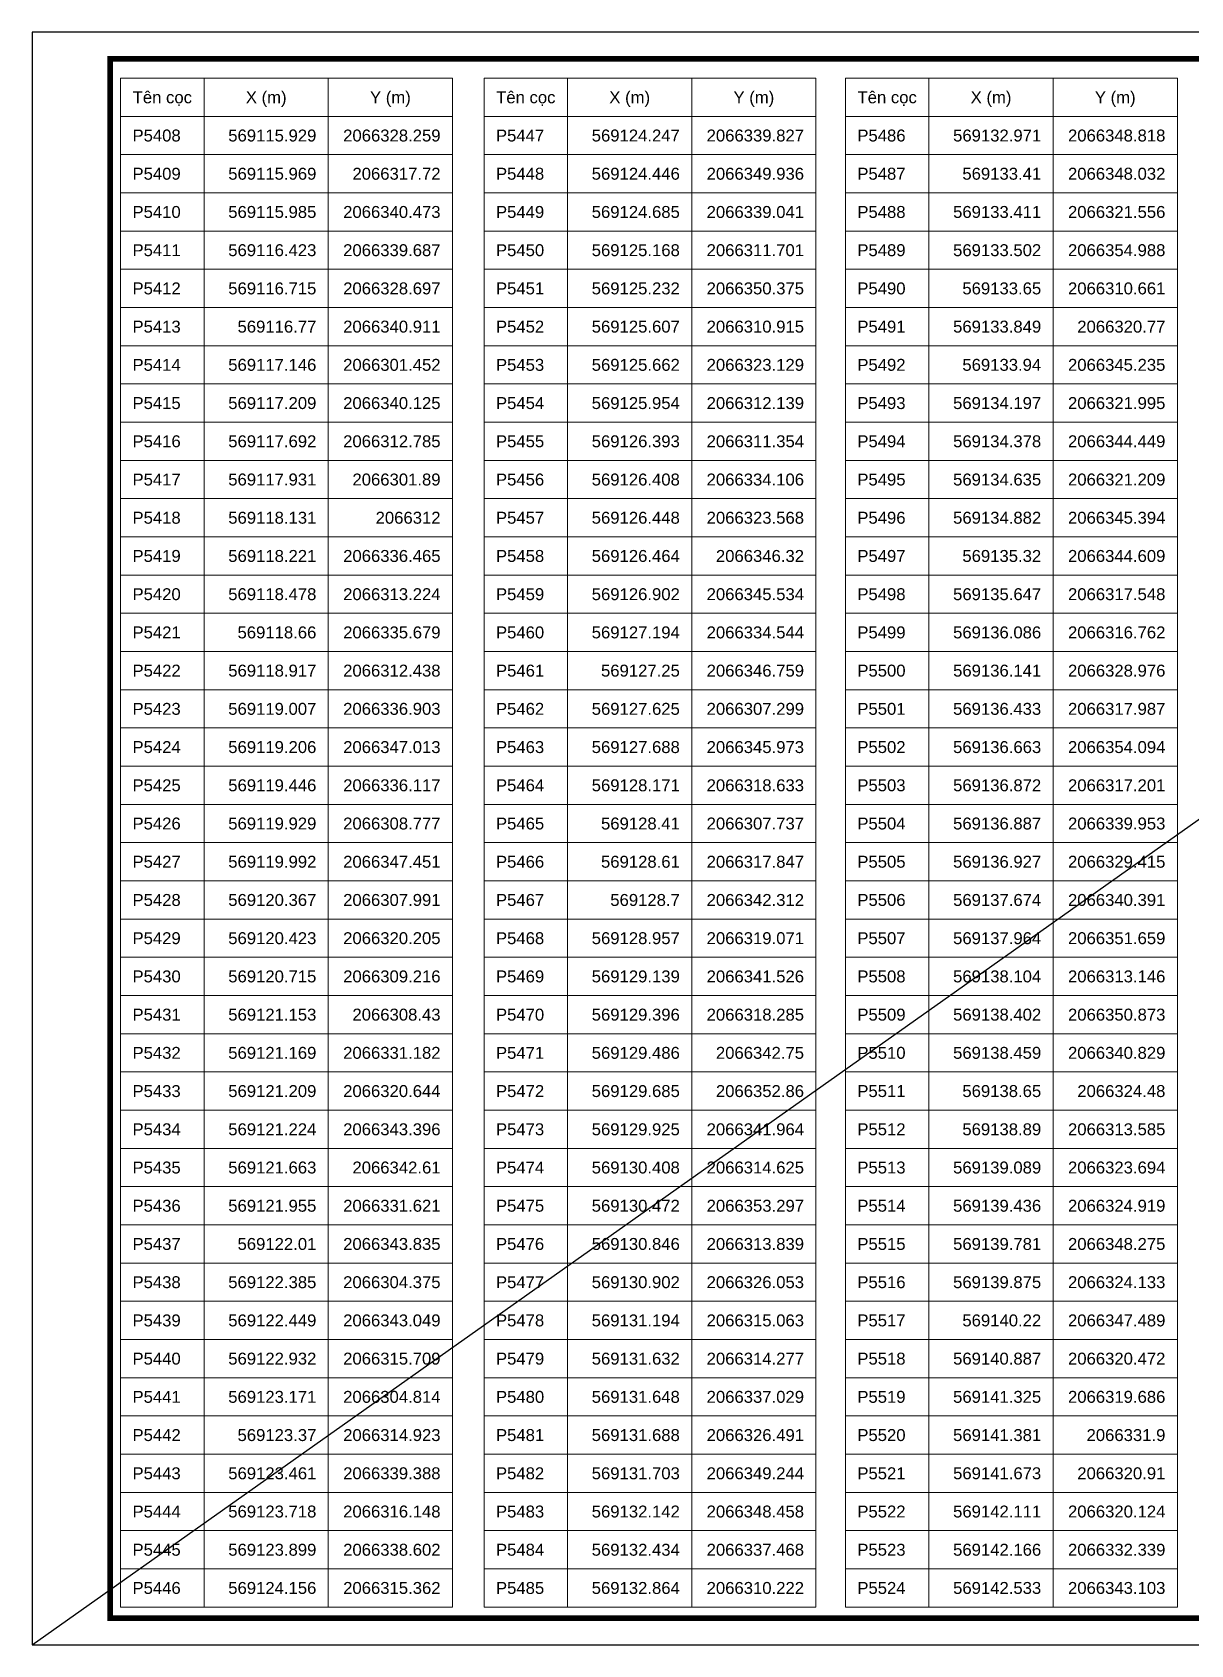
# Model space of a CAD drawing. Header units: millimetres. Extents: x 0 to 571985, y 0 to 2066666.
# Drawn here: x 569629.46 to 569650.8, y 2064659.66 to 2064689.36 of the extents above; entities that cross this region are included whole.
import ezdxf
from ezdxf.enums import TextEntityAlignment as Align

# ---------------------------------------------------------------- set-up
doc = ezdxf.new("R2010")
doc.units = ezdxf.units.MM
doc.linetypes.add('CENTER', pattern=[3, 1.5, -0.5, 0.5, -0.5])
for name, color, linetype, lineweight in [('A-KY HIEU', 34, 'Continuous', 20), ('E- RANH GIOI', 1, 'CENTER', 13), ('kata_net khung', 3, 'Continuous', 20), ('kata_text', 254, 'Continuous', 30)]:
    doc.layers.add(name, color=color, linetype=linetype, lineweight=lineweight)
doc.layers.add('KCS_Plotter', color=11, linetype='Continuous', plot=False)
doc.styles.add('kata_text', font='arial.ttf', dxfattribs={"width": 0.8})

# ---------------------------------------------------------------- blocks, each defined once
blk = doc.blocks.new('A$C33BC4D2A')
at = {"layer": 'A-KY HIEU', "color": 0, "const_width": 1.02}
blk.add_lwpolyline([(14.35, -292.1), (14.35, -4.9), (414.98, -4.9), (414.98, -292.1)], close=True, dxfattribs=at)
at = {"layer": 'Defpoints', "color": 125}
blk.add_lwpolyline([(0, -297), (420, -297), (420, 0), (0, 0)], close=True, dxfattribs=at)

msp = doc.modelspace()

# ---------------------------------------------------------------- linework, layer by layer
at = {"layer": 'kata_net khung'}
for p, q in [((569631.083, 2064688.517), (569637.199, 2064688.517)), ((569631.083, 2064688.517), (569631.083, 2064660.357)), ((569632.623, 2064688.517), (569632.623, 2064687.813)), ((569632.623, 2064688.517), (569632.623, 2064660.357)), ((569634.911, 2064688.517), (569634.911, 2064687.813)), ((569634.911, 2064688.517), (569634.911, 2064660.357)), ((569637.199, 2064688.517), (569637.199, 2064687.813)), ((569637.199, 2064688.517), (569637.199, 2064660.357)), ((569637.78, 2064688.517), (569643.896, 2064688.517)), ((569637.78, 2064688.517), (569643.896, 2064688.517)), ((569637.78, 2064688.517), (569637.78, 2064687.813)), ((569637.78, 2064688.517), (569637.78, 2064660.357)), ((569639.32, 2064688.517), (569639.32, 2064687.813)), ((569639.32, 2064688.517), (569639.32, 2064660.357)), ((569641.608, 2064688.517), (569641.608, 2064687.813)), ((569641.608, 2064688.517), (569641.608, 2064660.357)), ((569643.896, 2064688.517), (569643.896, 2064687.813)), ((569643.896, 2064688.517), (569643.896, 2064660.357)), ((569644.438, 2064688.517), (569650.554, 2064688.517)), ((569644.438, 2064688.517), (569650.554, 2064688.517)), ((569644.438, 2064688.517), (569650.554, 2064688.517)), ((569644.438, 2064688.517), (569644.438, 2064660.357)), ((569645.978, 2064688.517), (569645.978, 2064687.813)), ((569645.978, 2064688.517), (569645.978, 2064660.357)), ((569648.266, 2064688.517), (569648.266, 2064687.813)), ((569648.266, 2064688.517), (569648.266, 2064660.357)), ((569650.554, 2064688.517), (569650.554, 2064687.813)), ((569650.554, 2064688.517), (569650.554, 2064660.357)), ((569631.083, 2064687.813), (569637.199, 2064687.813)), ((569631.083, 2064687.813), (569637.199, 2064687.813)), ((569631.083, 2064687.813), (569637.199, 2064687.813)), ((569631.083, 2064687.813), (569637.199, 2064687.813)), ((569637.78, 2064687.813), (569643.896, 2064687.813)), ((569637.78, 2064687.813), (569643.896, 2064687.813)), ((569637.78, 2064687.813), (569643.896, 2064687.813)), ((569644.438, 2064687.813), (569650.554, 2064687.813)), ((569644.438, 2064687.813), (569650.554, 2064687.813)), ((569644.438, 2064687.813), (569650.554, 2064687.813)), ((569644.438, 2064687.813), (569650.554, 2064687.813)), ((569631.083, 2064687.109), (569637.199, 2064687.109)), ((569637.78, 2064687.109), (569643.896, 2064687.109)), ((569644.438, 2064687.109), (569650.554, 2064687.109)), ((569631.083, 2064686.405), (569637.199, 2064686.405)), ((569637.78, 2064686.405), (569643.896, 2064686.405)), ((569644.438, 2064686.405), (569650.554, 2064686.405)), ((569631.083, 2064685.701), (569637.199, 2064685.701)), ((569637.78, 2064685.701), (569643.896, 2064685.701)), ((569644.438, 2064685.701), (569650.554, 2064685.701)), ((569631.083, 2064684.997), (569637.199, 2064684.997)), ((569637.78, 2064684.997), (569643.896, 2064684.997)), ((569644.438, 2064684.997), (569650.554, 2064684.997)), ((569631.083, 2064684.293), (569637.199, 2064684.293)), ((569637.78, 2064684.293), (569643.896, 2064684.293)), ((569644.438, 2064684.293), (569650.554, 2064684.293)), ((569631.083, 2064683.589), (569637.199, 2064683.589)), ((569637.78, 2064683.589), (569643.896, 2064683.589)), ((569644.438, 2064683.589), (569650.554, 2064683.589)), ((569631.083, 2064682.885), (569637.199, 2064682.885)), ((569637.78, 2064682.885), (569643.896, 2064682.885)), ((569644.438, 2064682.885), (569650.554, 2064682.885)), ((569631.083, 2064682.181), (569637.199, 2064682.181)), ((569637.78, 2064682.181), (569643.896, 2064682.181)), ((569644.438, 2064682.181), (569650.554, 2064682.181)), ((569631.083, 2064681.477), (569637.199, 2064681.477)), ((569637.78, 2064681.477), (569643.896, 2064681.477)), ((569644.438, 2064681.477), (569650.554, 2064681.477)), ((569631.083, 2064680.773), (569637.199, 2064680.773)), ((569637.78, 2064680.773), (569643.896, 2064680.773)), ((569644.438, 2064680.773), (569650.554, 2064680.773)), ((569631.083, 2064680.069), (569637.199, 2064680.069)), ((569637.78, 2064680.069), (569643.896, 2064680.069)), ((569644.438, 2064680.069), (569650.554, 2064680.069)), ((569631.083, 2064679.365), (569637.199, 2064679.365)), ((569637.78, 2064679.365), (569643.896, 2064679.365)), ((569644.438, 2064679.365), (569650.554, 2064679.365)), ((569631.083, 2064678.661), (569637.199, 2064678.661)), ((569637.78, 2064678.661), (569643.896, 2064678.661)), ((569644.438, 2064678.661), (569650.554, 2064678.661)), ((569631.083, 2064677.957), (569637.199, 2064677.957)), ((569637.78, 2064677.957), (569643.896, 2064677.957)), ((569644.438, 2064677.957), (569650.554, 2064677.957)), ((569631.083, 2064677.253), (569637.199, 2064677.253)), ((569637.78, 2064677.253), (569643.896, 2064677.253)), ((569644.438, 2064677.253), (569650.554, 2064677.253)), ((569631.083, 2064676.549), (569637.199, 2064676.549)), ((569637.78, 2064676.549), (569643.896, 2064676.549)), ((569644.438, 2064676.549), (569650.554, 2064676.549)), ((569631.083, 2064675.845), (569637.199, 2064675.845)), ((569637.78, 2064675.845), (569643.896, 2064675.845)), ((569644.438, 2064675.845), (569650.554, 2064675.845)), ((569631.083, 2064675.141), (569637.199, 2064675.141)), ((569637.78, 2064675.141), (569643.896, 2064675.141)), ((569644.438, 2064675.141), (569650.554, 2064675.141)), ((569631.083, 2064674.437), (569637.199, 2064674.437)), ((569637.78, 2064674.437), (569643.896, 2064674.437)), ((569644.438, 2064674.437), (569650.554, 2064674.437)), ((569631.083, 2064673.733), (569637.199, 2064673.733)), ((569637.78, 2064673.733), (569643.896, 2064673.733)), ((569644.438, 2064673.733), (569650.554, 2064673.733)), ((569631.083, 2064673.029), (569637.199, 2064673.029)), ((569637.78, 2064673.029), (569643.896, 2064673.029)), ((569644.438, 2064673.029), (569650.554, 2064673.029)), ((569631.083, 2064672.325), (569637.199, 2064672.325)), ((569637.78, 2064672.325), (569643.896, 2064672.325)), ((569644.438, 2064672.325), (569650.554, 2064672.325)), ((569631.083, 2064671.621), (569637.199, 2064671.621)), ((569637.78, 2064671.621), (569643.896, 2064671.621)), ((569644.438, 2064671.621), (569650.554, 2064671.621)), ((569631.083, 2064670.917), (569637.199, 2064670.917)), ((569637.78, 2064670.917), (569643.896, 2064670.917)), ((569644.438, 2064670.917), (569650.554, 2064670.917)), ((569631.083, 2064670.213), (569637.199, 2064670.213)), ((569637.78, 2064670.213), (569643.896, 2064670.213)), ((569644.438, 2064670.213), (569650.554, 2064670.213)), ((569631.083, 2064669.509), (569637.199, 2064669.509)), ((569637.78, 2064669.509), (569643.896, 2064669.509)), ((569644.438, 2064669.509), (569650.554, 2064669.509)), ((569631.083, 2064668.805), (569637.199, 2064668.805)), ((569637.78, 2064668.805), (569643.896, 2064668.805)), ((569644.438, 2064668.805), (569650.554, 2064668.805)), ((569631.083, 2064668.101), (569637.199, 2064668.101)), ((569637.78, 2064668.101), (569643.896, 2064668.101)), ((569644.438, 2064668.101), (569650.554, 2064668.101)), ((569631.083, 2064667.397), (569637.199, 2064667.397)), ((569637.78, 2064667.397), (569643.896, 2064667.397)), ((569644.438, 2064667.397), (569650.554, 2064667.397)), ((569631.083, 2064666.693), (569637.199, 2064666.693)), ((569637.78, 2064666.693), (569643.896, 2064666.693)), ((569644.438, 2064666.693), (569650.554, 2064666.693)), ((569631.083, 2064665.989), (569637.199, 2064665.989)), ((569637.78, 2064665.989), (569643.896, 2064665.989)), ((569644.438, 2064665.989), (569650.554, 2064665.989)), ((569631.083, 2064665.285), (569637.199, 2064665.285)), ((569637.78, 2064665.285), (569643.896, 2064665.285)), ((569644.438, 2064665.285), (569650.554, 2064665.285)), ((569631.083, 2064664.581), (569637.199, 2064664.581)), ((569637.78, 2064664.581), (569643.896, 2064664.581)), ((569644.438, 2064664.581), (569650.554, 2064664.581)), ((569631.083, 2064663.877), (569637.199, 2064663.877)), ((569637.78, 2064663.877), (569643.896, 2064663.877)), ((569644.438, 2064663.877), (569650.554, 2064663.877)), ((569631.083, 2064663.173), (569637.199, 2064663.173)), ((569637.78, 2064663.173), (569643.896, 2064663.173)), ((569644.438, 2064663.173), (569650.554, 2064663.173)), ((569631.083, 2064662.469), (569637.199, 2064662.469)), ((569637.78, 2064662.469), (569643.896, 2064662.469)), ((569644.438, 2064662.469), (569650.554, 2064662.469)), ((569631.083, 2064661.765), (569637.199, 2064661.765)), ((569637.78, 2064661.765), (569643.896, 2064661.765)), ((569644.438, 2064661.765), (569650.554, 2064661.765)), ((569631.083, 2064661.061), (569637.199, 2064661.061)), ((569637.78, 2064661.061), (569643.896, 2064661.061)), ((569644.438, 2064661.061), (569650.554, 2064661.061)), ((569631.083, 2064660.357), (569637.199, 2064660.357)), ((569637.78, 2064660.357), (569643.896, 2064660.357)), ((569644.438, 2064660.357), (569650.554, 2064660.357))]:
    msp.add_line(p, q, dxfattribs=at)
at = {"layer": 'KCS_Plotter'}
msp.add_line((569629.456, 2064659.663), (569671.456, 2064689.363), dxfattribs=at)

# ---------------------------------------------------------------- block references
at = {"layer": 'E- RANH GIOI', "xscale": 0.1, "yscale": 0.1, "zscale": 0.1}
msp.add_blockref('A$C33BC4D2A', (569629.456, 2064689.363), dxfattribs=at)

# ---------------------------------------------------------------- texts
at = {"layer": 'kata_text', "style": 'kata_text'}
for s, p in [('Tên cọc', (569631.853, 2064688.165)), ('X (m)', (569633.767, 2064688.165)), ('Y (m)', (569636.055, 2064688.165)), ('Tên cọc', (569638.55, 2064688.165)), ('X (m)', (569640.464, 2064688.165)), ('Y (m)', (569642.752, 2064688.165)), ('Tên cọc', (569645.208, 2064688.165)), ('X (m)', (569647.122, 2064688.165)), ('Y (m)', (569649.41, 2064688.165))]:
    msp.add_text(s, height=0.22, dxfattribs=at).set_placement(p, align=Align.MIDDLE_CENTER)
for s, p in [('P5408', (569631.303, 2064687.461)), ('P5447', (569638, 2064687.461)), ('P5486', (569644.658, 2064687.461)), ('P5409', (569631.303, 2064686.757)), ('P5448', (569638, 2064686.757)), ('P5487', (569644.658, 2064686.757)), ('P5410', (569631.303, 2064686.053)), ('P5449', (569638, 2064686.053)), ('P5488', (569644.658, 2064686.053)), ('P5411', (569631.303, 2064685.349)), ('P5450', (569638, 2064685.349)), ('P5489', (569644.658, 2064685.349)), ('P5412', (569631.303, 2064684.645)), ('P5451', (569638, 2064684.645)), ('P5490', (569644.658, 2064684.645)), ('P5413', (569631.303, 2064683.941)), ('P5452', (569638, 2064683.941)), ('P5491', (569644.658, 2064683.941)), ('P5414', (569631.303, 2064683.237)), ('P5453', (569638, 2064683.237)), ('P5492', (569644.658, 2064683.237)), ('P5415', (569631.303, 2064682.533)), ('P5454', (569638, 2064682.533)), ('P5493', (569644.658, 2064682.533)), ('P5416', (569631.303, 2064681.829)), ('P5455', (569638, 2064681.829)), ('P5494', (569644.658, 2064681.829)), ('P5417', (569631.303, 2064681.125)), ('P5456', (569638, 2064681.125)), ('P5495', (569644.658, 2064681.125)), ('P5418', (569631.303, 2064680.421)), ('P5457', (569638, 2064680.421)), ('P5496', (569644.658, 2064680.421)), ('P5419', (569631.303, 2064679.717)), ('P5458', (569638, 2064679.717)), ('P5497', (569644.658, 2064679.717)), ('P5420', (569631.303, 2064679.013)), ('P5459', (569638, 2064679.013)), ('P5498', (569644.658, 2064679.013)), ('P5421', (569631.303, 2064678.309)), ('P5460', (569638, 2064678.309)), ('P5499', (569644.658, 2064678.309)), ('P5422', (569631.303, 2064677.605)), ('P5461', (569638, 2064677.605)), ('P5500', (569644.658, 2064677.605)), ('P5423', (569631.303, 2064676.901)), ('P5462', (569638, 2064676.901)), ('P5501', (569644.658, 2064676.901)), ('P5424', (569631.303, 2064676.197)), ('P5463', (569638, 2064676.197)), ('P5502', (569644.658, 2064676.197)), ('P5425', (569631.303, 2064675.493)), ('P5464', (569638, 2064675.493)), ('P5503', (569644.658, 2064675.493)), ('P5426', (569631.303, 2064674.789)), ('P5465', (569638, 2064674.789)), ('P5504', (569644.658, 2064674.789)), ('P5427', (569631.303, 2064674.085)), ('P5466', (569638, 2064674.085)), ('P5505', (569644.658, 2064674.085)), ('P5428', (569631.303, 2064673.381)), ('P5467', (569638, 2064673.381)), ('P5506', (569644.658, 2064673.381)), ('P5429', (569631.303, 2064672.677)), ('P5468', (569638, 2064672.677)), ('P5507', (569644.658, 2064672.677)), ('P5430', (569631.303, 2064671.973)), ('P5469', (569638, 2064671.973)), ('P5508', (569644.658, 2064671.973)), ('P5431', (569631.303, 2064671.269)), ('P5470', (569638, 2064671.269)), ('P5509', (569644.658, 2064671.269)), ('P5432', (569631.303, 2064670.565)), ('P5471', (569638, 2064670.565)), ('P5510', (569644.658, 2064670.565)), ('P5433', (569631.303, 2064669.861)), ('P5472', (569638, 2064669.861)), ('P5511', (569644.658, 2064669.861)), ('P5434', (569631.303, 2064669.157)), ('P5473', (569638, 2064669.157)), ('P5512', (569644.658, 2064669.157)), ('P5435', (569631.303, 2064668.453)), ('P5474', (569638, 2064668.453)), ('P5513', (569644.658, 2064668.453)), ('P5436', (569631.303, 2064667.749)), ('P5475', (569638, 2064667.749)), ('P5514', (569644.658, 2064667.749)), ('P5437', (569631.303, 2064667.045)), ('P5476', (569638, 2064667.045)), ('P5515', (569644.658, 2064667.045)), ('P5438', (569631.303, 2064666.341)), ('P5477', (569638, 2064666.341)), ('P5516', (569644.658, 2064666.341)), ('P5439', (569631.303, 2064665.637)), ('P5478', (569638, 2064665.637)), ('P5517', (569644.658, 2064665.637)), ('P5440', (569631.303, 2064664.933)), ('P5479', (569638, 2064664.933)), ('P5518', (569644.658, 2064664.933)), ('P5441', (569631.303, 2064664.229)), ('P5480', (569638, 2064664.229)), ('P5519', (569644.658, 2064664.229)), ('P5442', (569631.303, 2064663.525)), ('P5481', (569638, 2064663.525)), ('P5520', (569644.658, 2064663.525)), ('P5443', (569631.303, 2064662.821)), ('P5482', (569638, 2064662.821)), ('P5521', (569644.658, 2064662.821)), ('P5444', (569631.303, 2064662.117)), ('P5483', (569638, 2064662.117)), ('P5522', (569644.658, 2064662.117)), ('P5445', (569631.303, 2064661.413)), ('P5484', (569638, 2064661.413)), ('P5523', (569644.658, 2064661.413)), ('P5446', (569631.303, 2064660.709)), ('P5485', (569638, 2064660.709)), ('P5524', (569644.658, 2064660.709))]:
    msp.add_text(s, height=0.22, dxfattribs=at).set_placement(p, align=Align.MIDDLE_LEFT)
for s, p in [('569115.929', (569634.691, 2064687.461)), ('2066328.259', (569636.979, 2064687.461)), ('569124.247', (569641.388, 2064687.461)), ('2066339.827', (569643.676, 2064687.461)), ('569132.971', (569648.046, 2064687.461)), ('2066348.818', (569650.334, 2064687.461)), ('569115.969', (569634.691, 2064686.757)), ('2066317.72', (569636.979, 2064686.757)), ('569124.446', (569641.388, 2064686.757)), ('2066349.936', (569643.676, 2064686.757)), ('569133.41', (569648.046, 2064686.757)), ('2066348.032', (569650.334, 2064686.757)), ('569115.985', (569634.691, 2064686.053)), ('2066340.473', (569636.979, 2064686.053)), ('569124.685', (569641.388, 2064686.053)), ('2066339.041', (569643.676, 2064686.053)), ('569133.411', (569648.046, 2064686.053)), ('2066321.556', (569650.334, 2064686.053)), ('569116.423', (569634.691, 2064685.349)), ('2066339.687', (569636.979, 2064685.349)), ('569125.168', (569641.388, 2064685.349)), ('2066311.701', (569643.676, 2064685.349)), ('569133.502', (569648.046, 2064685.349)), ('2066354.988', (569650.334, 2064685.349)), ('569116.715', (569634.691, 2064684.645)), ('2066328.697', (569636.979, 2064684.645)), ('569125.232', (569641.388, 2064684.645)), ('2066350.375', (569643.676, 2064684.645)), ('569133.65', (569648.046, 2064684.645)), ('2066310.661', (569650.334, 2064684.645)), ('569116.77', (569634.691, 2064683.941)), ('2066340.911', (569636.979, 2064683.941)), ('569125.607', (569641.388, 2064683.941)), ('2066310.915', (569643.676, 2064683.941)), ('569133.849', (569648.046, 2064683.941)), ('2066320.77', (569650.334, 2064683.941)), ('569117.146', (569634.691, 2064683.237)), ('2066301.452', (569636.979, 2064683.237)), ('569125.662', (569641.388, 2064683.237)), ('2066323.129', (569643.676, 2064683.237)), ('569133.94', (569648.046, 2064683.237)), ('2066345.235', (569650.334, 2064683.237)), ('569117.209', (569634.691, 2064682.533)), ('2066340.125', (569636.979, 2064682.533)), ('569125.954', (569641.388, 2064682.533)), ('2066312.139', (569643.676, 2064682.533)), ('569134.197', (569648.046, 2064682.533)), ('2066321.995', (569650.334, 2064682.533)), ('569117.692', (569634.691, 2064681.829)), ('2066312.785', (569636.979, 2064681.829)), ('569126.393', (569641.388, 2064681.829)), ('2066311.354', (569643.676, 2064681.829)), ('569134.378', (569648.046, 2064681.829)), ('2066344.449', (569650.334, 2064681.829)), ('569117.931', (569634.691, 2064681.125)), ('2066301.89', (569636.979, 2064681.125)), ('569126.408', (569641.388, 2064681.125)), ('2066334.106', (569643.676, 2064681.125)), ('569134.635', (569648.046, 2064681.125)), ('2066321.209', (569650.334, 2064681.125)), ('569118.131', (569634.691, 2064680.421)), ('2066312', (569636.979, 2064680.421)), ('569126.448', (569641.388, 2064680.421)), ('2066323.568', (569643.676, 2064680.421)), ('569134.882', (569648.046, 2064680.421)), ('2066345.394', (569650.334, 2064680.421)), ('569118.221', (569634.691, 2064679.717)), ('2066336.465', (569636.979, 2064679.717)), ('569126.464', (569641.388, 2064679.717)), ('2066346.32', (569643.676, 2064679.717)), ('569135.32', (569648.046, 2064679.717)), ('2066344.609', (569650.334, 2064679.717)), ('569118.478', (569634.691, 2064679.013)), ('2066313.224', (569636.979, 2064679.013)), ('569126.902', (569641.388, 2064679.013)), ('2066345.534', (569643.676, 2064679.013)), ('569135.647', (569648.046, 2064679.013)), ('2066317.548', (569650.334, 2064679.013)), ('569118.66', (569634.691, 2064678.309)), ('2066335.679', (569636.979, 2064678.309)), ('569127.194', (569641.388, 2064678.309)), ('2066334.544', (569643.676, 2064678.309)), ('569136.086', (569648.046, 2064678.309)), ('2066316.762', (569650.334, 2064678.309)), ('569118.917', (569634.691, 2064677.605)), ('2066312.438', (569636.979, 2064677.605)), ('569127.25', (569641.388, 2064677.605)), ('2066346.759', (569643.676, 2064677.605)), ('569136.141', (569648.046, 2064677.605)), ('2066328.976', (569650.334, 2064677.605)), ('569119.007', (569634.691, 2064676.901)), ('2066336.903', (569636.979, 2064676.901)), ('569127.625', (569641.388, 2064676.901)), ('2066307.299', (569643.676, 2064676.901)), ('569136.433', (569648.046, 2064676.901)), ('2066317.987', (569650.334, 2064676.901)), ('569119.206', (569634.691, 2064676.197)), ('2066347.013', (569636.979, 2064676.197)), ('569127.688', (569641.388, 2064676.197)), ('2066345.973', (569643.676, 2064676.197)), ('569136.663', (569648.046, 2064676.197)), ('2066354.094', (569650.334, 2064676.197)), ('569119.446', (569634.691, 2064675.493)), ('2066336.117', (569636.979, 2064675.493)), ('569128.171', (569641.388, 2064675.493)), ('2066318.633', (569643.676, 2064675.493)), ('569136.872', (569648.046, 2064675.493)), ('2066317.201', (569650.334, 2064675.493)), ('569119.929', (569634.691, 2064674.789)), ('2066308.777', (569636.979, 2064674.789)), ('569128.41', (569641.388, 2064674.789)), ('2066307.737', (569643.676, 2064674.789)), ('569136.887', (569648.046, 2064674.789)), ('2066339.953', (569650.334, 2064674.789)), ('569119.992', (569634.691, 2064674.085)), ('2066347.451', (569636.979, 2064674.085)), ('569128.61', (569641.388, 2064674.085)), ('2066317.847', (569643.676, 2064674.085)), ('569136.927', (569648.046, 2064674.085)), ('2066329.415', (569650.334, 2064674.085)), ('569120.367', (569634.691, 2064673.381)), ('2066307.991', (569636.979, 2064673.381)), ('569128.7', (569641.388, 2064673.381)), ('2066342.312', (569643.676, 2064673.381)), ('569137.674', (569648.046, 2064673.381)), ('2066340.391', (569650.334, 2064673.381)), ('569120.423', (569634.691, 2064672.677)), ('2066320.205', (569636.979, 2064672.677)), ('569128.957', (569641.388, 2064672.677)), ('2066319.071', (569643.676, 2064672.677)), ('569137.964', (569648.046, 2064672.677)), ('2066351.659', (569650.334, 2064672.677)), ('569120.715', (569634.691, 2064671.973)), ('2066309.216', (569636.979, 2064671.973)), ('569129.139', (569641.388, 2064671.973)), ('2066341.526', (569643.676, 2064671.973)), ('569138.104', (569648.046, 2064671.973)), ('2066313.146', (569650.334, 2064671.973)), ('569121.153', (569634.691, 2064671.269)), ('2066308.43', (569636.979, 2064671.269)), ('569129.396', (569641.388, 2064671.269)), ('2066318.285', (569643.676, 2064671.269)), ('569138.402', (569648.046, 2064671.269)), ('2066350.873', (569650.334, 2064671.269)), ('569121.169', (569634.691, 2064670.565)), ('2066331.182', (569636.979, 2064670.565)), ('569129.486', (569641.388, 2064670.565)), ('2066342.75', (569643.676, 2064670.565)), ('569138.459', (569648.046, 2064670.565)), ('2066340.829', (569650.334, 2064670.565)), ('569121.209', (569634.691, 2064669.861)), ('2066320.644', (569636.979, 2064669.861)), ('569129.685', (569641.388, 2064669.861)), ('2066352.86', (569643.676, 2064669.861)), ('569138.65', (569648.046, 2064669.861)), ('2066324.48', (569650.334, 2064669.861)), ('569121.224', (569634.691, 2064669.157)), ('2066343.396', (569636.979, 2064669.157)), ('569129.925', (569641.388, 2064669.157)), ('2066341.964', (569643.676, 2064669.157)), ('569138.89', (569648.046, 2064669.157)), ('2066313.585', (569650.334, 2064669.157)), ('569121.663', (569634.691, 2064668.453)), ('2066342.61', (569636.979, 2064668.453)), ('569130.408', (569641.388, 2064668.453)), ('2066314.625', (569643.676, 2064668.453)), ('569139.089', (569648.046, 2064668.453)), ('2066323.694', (569650.334, 2064668.453)), ('569121.955', (569634.691, 2064667.749)), ('2066331.621', (569636.979, 2064667.749)), ('569130.472', (569641.388, 2064667.749)), ('2066353.297', (569643.676, 2064667.749)), ('569139.436', (569648.046, 2064667.749)), ('2066324.919', (569650.334, 2064667.749)), ('569122.01', (569634.691, 2064667.045)), ('2066343.835', (569636.979, 2064667.045)), ('569130.846', (569641.388, 2064667.045)), ('2066313.839', (569643.676, 2064667.045)), ('569139.781', (569648.046, 2064667.045)), ('2066348.275', (569650.334, 2064667.045)), ('569122.385', (569634.691, 2064666.341)), ('2066304.375', (569636.979, 2064666.341)), ('569130.902', (569641.388, 2064666.341)), ('2066326.053', (569643.676, 2064666.341)), ('569139.875', (569648.046, 2064666.341)), ('2066324.133', (569650.334, 2064666.341)), ('569122.449', (569634.691, 2064665.637)), ('2066343.049', (569636.979, 2064665.637)), ('569131.194', (569641.388, 2064665.637)), ('2066315.063', (569643.676, 2064665.637)), ('569140.22', (569648.046, 2064665.637)), ('2066347.489', (569650.334, 2064665.637)), ('569122.932', (569634.691, 2064664.933)), ('2066315.709', (569636.979, 2064664.933)), ('569131.632', (569641.388, 2064664.933)), ('2066314.277', (569643.676, 2064664.933)), ('569140.887', (569648.046, 2064664.933)), ('2066320.472', (569650.334, 2064664.933)), ('569123.171', (569634.691, 2064664.229)), ('2066304.814', (569636.979, 2064664.229)), ('569131.648', (569641.388, 2064664.229)), ('2066337.029', (569643.676, 2064664.229)), ('569141.325', (569648.046, 2064664.229)), ('2066319.686', (569650.334, 2064664.229)), ('569123.37', (569634.691, 2064663.525)), ('2066314.923', (569636.979, 2064663.525)), ('569131.688', (569641.388, 2064663.525)), ('2066326.491', (569643.676, 2064663.525)), ('569141.381', (569648.046, 2064663.525)), ('2066331.9', (569650.334, 2064663.525)), ('569123.461', (569634.691, 2064662.821)), ('2066339.388', (569636.979, 2064662.821)), ('569131.703', (569641.388, 2064662.821)), ('2066349.244', (569643.676, 2064662.821)), ('569141.673', (569648.046, 2064662.821)), ('2066320.91', (569650.334, 2064662.821)), ('569123.718', (569634.691, 2064662.117)), ('2066316.148', (569636.979, 2064662.117)), ('569132.142', (569641.388, 2064662.117)), ('2066348.458', (569643.676, 2064662.117)), ('569142.111', (569648.046, 2064662.117)), ('2066320.124', (569650.334, 2064662.117)), ('569123.899', (569634.691, 2064661.413)), ('2066338.602', (569636.979, 2064661.413)), ('569132.434', (569641.388, 2064661.413)), ('2066337.468', (569643.676, 2064661.413)), ('569142.166', (569648.046, 2064661.413)), ('2066332.339', (569650.334, 2064661.413)), ('569124.156', (569634.691, 2064660.709)), ('2066315.362', (569636.979, 2064660.709)), ('569132.864', (569641.388, 2064660.709)), ('2066310.222', (569643.676, 2064660.709)), ('569142.533', (569648.046, 2064660.709)), ('2066343.103', (569650.334, 2064660.709))]:
    msp.add_text(s, height=0.22, dxfattribs=at).set_placement(p, align=Align.MIDDLE_RIGHT)

doc.saveas('drawing.dxf')
